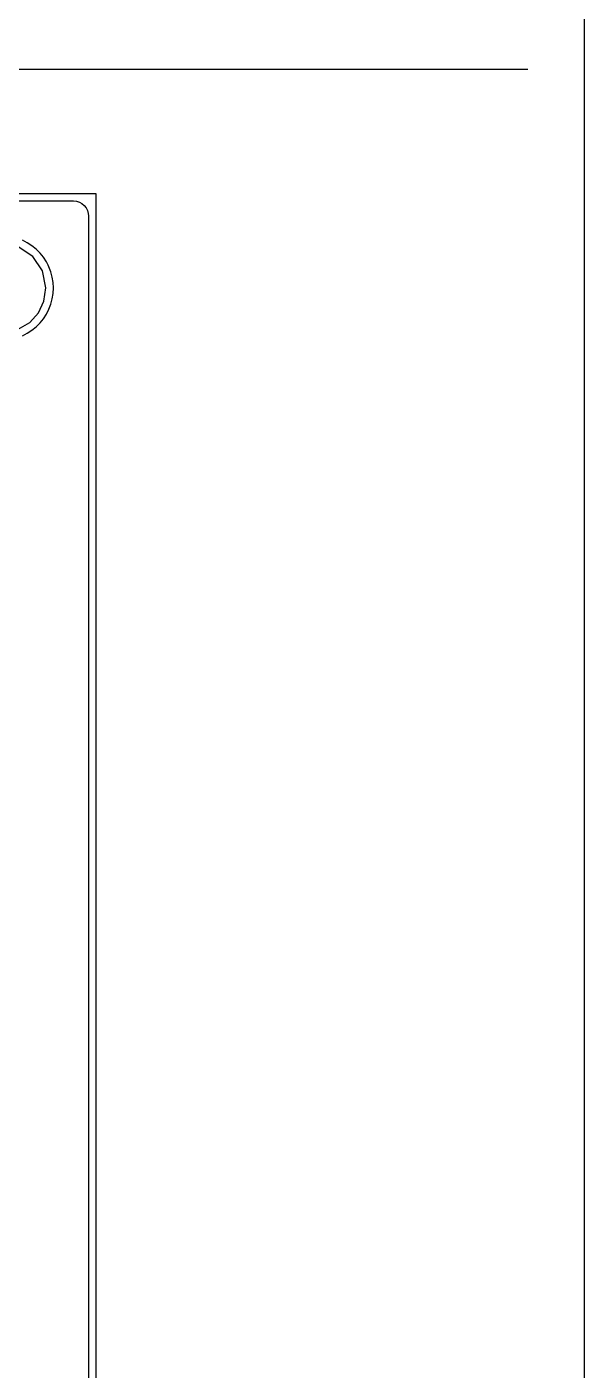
# Model space of a CAD drawing. Extents: x 0 to 215, y -1 to 279.
# Drawn here: x 178 to 215.4, y 49.3 to 139.5 of the extents above; entities that cross this region are included whole.
import ezdxf

# ---------------------------------------------------------------- set-up
doc = ezdxf.new("R2010")
doc.units = 0

msp = doc.modelspace()

# ---------------------------------------------------------------- linework, layer by layer
at = {"layer": 'Layer 1'}
for p, q in [((215.413158, 279.4), (215.413158, -0.52801)), ((15.342125, 136.7152), (211.63257, 136.6783)), ((107.7042, 128.336), (182.6342, 128.336)), ((182.6342, 128.336), (182.6342, 38.166)), ((109.2037, 127.8355), (181.1347, 127.8355)), ((181.1347, 127.8355), (181.3358, 127.8151)), ((181.3358, 127.8151), (181.5287, 127.7545)), ((181.5287, 127.7545), (181.7054, 127.6564)), ((181.7054, 127.6564), (181.8588, 127.5248)), ((181.8588, 127.5248), (181.9825, 127.3649)), ((181.9825, 127.3649), (182.0715, 127.1835)), ((182.0715, 127.1835), (182.1222, 126.9878)), ((182.1222, 126.9878), (182.1337, 126.8365)), ((182.1337, 126.8365), (182.1337, 39.6655)), ((178.405523, 124.10732), (177.432253, 124.757639)), ((178.0368, 125.0217), (177.7099, 125.1883)), ((178.0369, 125.0217), (178.0368, 125.0217)), ((178.3446, 124.8219), (178.0369, 125.0217)), ((178.6297, 124.591), (178.3446, 124.8219)), ((178.3446, 124.8219), (178.3446, 124.8219)), ((178.6297, 124.5909), (178.6297, 124.591)), ((178.6297, 124.591), (178.6297, 124.591)), ((178.8891, 124.3315), (178.6297, 124.5909)), ((179.055842, 123.13405), (178.405523, 124.10732)), ((178.8892, 124.3315), (178.8891, 124.3315)), ((179.1201, 124.0464), (178.8892, 124.3315)), ((178.8892, 124.3315), (178.8892, 124.3315)), ((179.3199, 123.7387), (179.1201, 124.0464)), ((179.1201, 124.0464), (179.1201, 124.0464)), ((179.3199, 123.7386), (179.3199, 123.7387)), ((179.4275, 123.5275), (179.3199, 123.7386)), ((179.284203, 121.986), (179.055842, 123.13405)), ((179.4865, 123.4117), (179.4275, 123.5275)), ((179.6179, 123.0692), (179.4865, 123.4117)), ((179.7129, 122.7148), (179.6179, 123.0692)), ((179.7703, 122.3524), (179.7129, 122.7148)), ((179.15248, 121.106332), (179.284203, 121.986)), ((179.7895, 121.986), (179.7703, 122.3524)), ((179.7703, 121.6196), (179.7895, 121.986)), ((178.778612, 120.319289), (179.15248, 121.106332)), ((179.4865, 120.5603), (179.6179, 120.9028)), ((179.6179, 120.9028), (179.7129, 121.2572)), ((179.7129, 121.2572), (179.7703, 121.6196)), ((178.194552, 119.672692), (178.778612, 120.319289)), ((179.1201, 119.9256), (179.3199, 120.2333)), ((179.3199, 120.2333), (179.4865, 120.5603)), ((177.432253, 119.214361), (178.194552, 119.672692)), ((178.0369, 118.9503), (178.3446, 119.1501)), ((178.3446, 119.1501), (178.6297, 119.3811)), ((178.6297, 119.3811), (178.8891, 119.6405)), ((178.8891, 119.6405), (179.1201, 119.9256)), ((177.7099, 118.7837), (178.0369, 118.9503)), ((182.62646, 51.991592), (182.62646, 24.39751))]:
    msp.add_line(p, q, dxfattribs=at)

doc.saveas('drawing.dxf')
